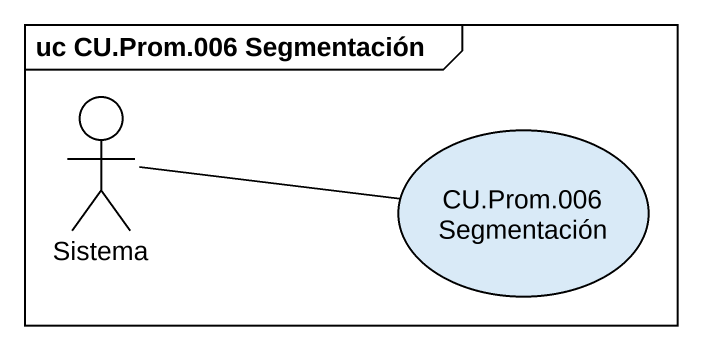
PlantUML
@startuml
mainframe uc CU.Prom.006 Segmentación
actor Sistema
usecase "CU.Prom.006 Segmentación" as CU_Prom_006_Segmentación
Sistema -right- CU_Prom_006_Segmentación
@enduml
